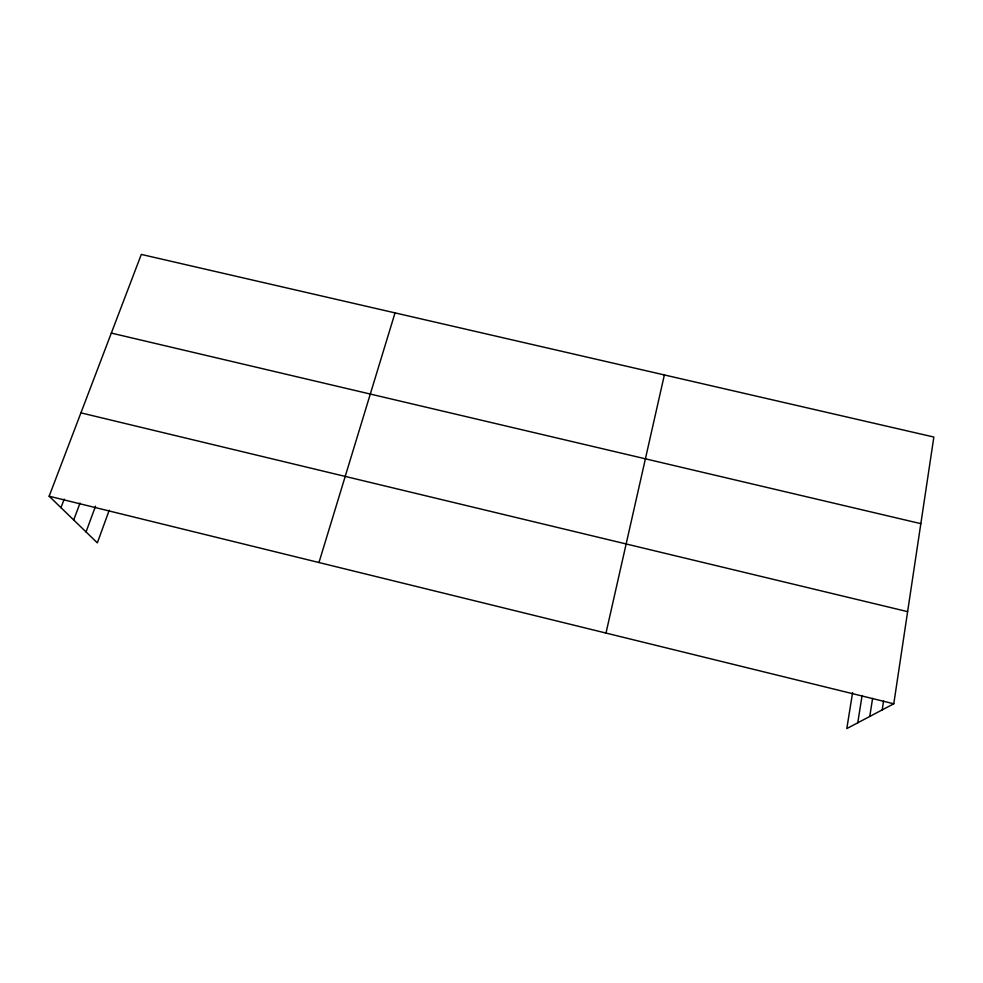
<?xml version="1.0" encoding="UTF-8"?>
<svg xmlns="http://www.w3.org/2000/svg" width="983" height="983" viewBox="0 0 983 983"><rect width="100%" height="100%" fill="white"/><g stroke="black" fill="none" stroke-linecap="round" stroke-linejoin="round"><path stroke-width="1.47" d="M852.58 692.683L846.805 728.575L893.78 703.791L933.85 437.042L141.306 254.425L49.15 496.218L97.342 542.874L109.224 510.214M882.193 709.898L883.57 700.928M869.771 716.46L872.585 698.434M857.766 722.8L862.066 695.608M605.995 633.064L664.373 374.953M318.971 562.522L395.031 312.889M86.049 531.938L95.511 506.22M73.713 519.995L80.028 503.013M60.983 507.67L64.214 499.106M111.325 333.09L920.838 523.656M80.913 412.86L907.616 611.647M49.15 496.218L893.78 703.791"/></g></svg>
